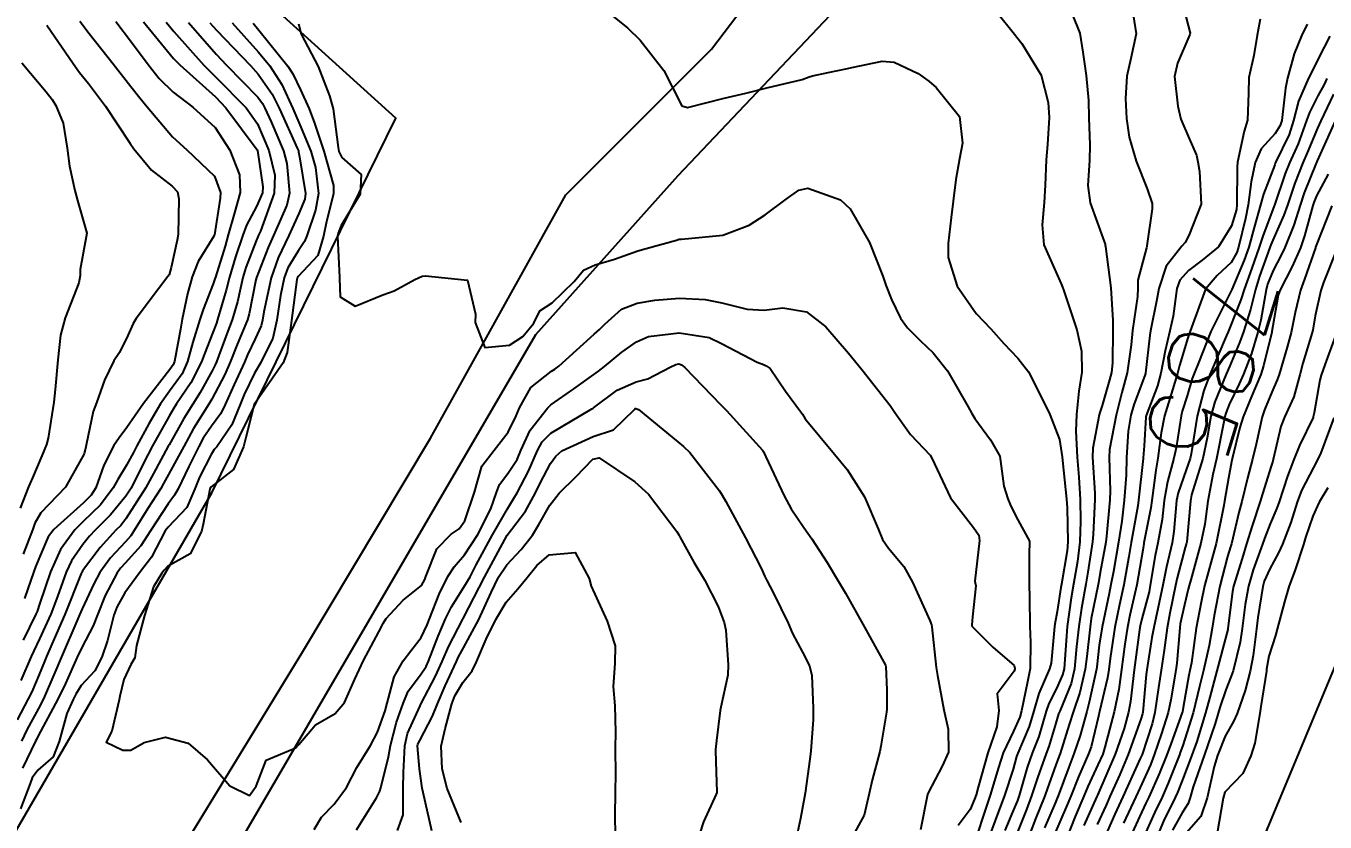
# Model space of a CAD drawing. Header units: metres. Extents: x 307586 to 320046, y 7427249 to 7434250.
# Drawn here: x 318904.8 to 318966.1, y 7429399.2 to 7429436.8 of the extents above; entities that cross this region are included whole.
import ezdxf
from ezdxf.enums import TextEntityAlignment as Align

# ---------------------------------------------------------------- set-up
doc = ezdxf.new("R2010")
doc.units = ezdxf.units.M
doc.header["$MEASUREMENT"] = 0
for name, color, linetype in [('Cotas', 45, 'Continuous'), ('Curvas de Nivel 1m', 11, 'Continuous'), ('Curvas de Nivel 5m', 15, 'Continuous'), ('Divisa', 42, 'FENCELINE2'), ('Linha Férrea', 20, 'Continuous'), ('Vias Primárias', 230, 'Continuous')]:
    doc.layers.add(name, color=color, linetype=linetype)
doc.styles.add('Style-STANDARD', font='STANDARD.shx')
doc.linetypes.add('FENCELINE2', pattern='A,0.25,-0.1,[132,ltypeshp.shx,S=0.1,R=0,X=-0.1,Y=0],-0.1,1', length=1.45)

msp = doc.modelspace()

# ---------------------------------------------------------------- linework, layer by layer
at = {"layer": 'Curvas de Nivel 1m', "flags": 128}
for points, elevation in [([(318959.226, 7429438.386), (318959.728, 7429436.446), (318959.721, 7429436.381), (318959.132, 7429435.026), (318958.998, 7429434.388), (318959.144, 7429432.991), (318959.295, 7429432.384), (318959.733, 7429431.357), (318960.038, 7429430.688), (318960.095, 7429430.374), (318960.17, 7429429.919), (318960.252, 7429428.372), (318959.678, 7429426.895), (318959.493, 7429426.564), (318959.345, 7429426.383), (318958.601, 7429425.448), (318958.25, 7429424.394), (318958.165, 7429423.868), (318957.869, 7429422.398), (318957.835, 7429422.184), (318957.625, 7429420.4), (318957.619, 7429420.383), (318957.602, 7429420.33), (318957.077, 7429418.911), (318956.939, 7429418.41), (318956.815, 7429417.661), (318956.734, 7429416.412), (318956.708, 7429415.58), (318956.624, 7429414.413), (318956.509, 7429413.411), (318956.351, 7429412.417), (318956.109, 7429411.041), (318955.991, 7429410.422), (318955.905, 7429409.995), (318955.577, 7429408.428), (318955.444, 7429407.57), (318955.322, 7429406.544), (318955.307, 7429406.431), (318954.973, 7429404.87), (318954.857, 7429404.435), (318954.536, 7429403.294), (318954.251, 7429402.441), (318954.007, 7429401.814), (318953.503, 7429400.449), (318953.464, 7429400.346), (318953.358, 7429400.103), (318952.858, 7429398.937)], 788), ([(318931.804, 7429437.791), (318933.192, 7429436.696), (318933.784, 7429436.106), (318934.892, 7429434.679), (318935.746, 7429433.005), (318936.018, 7429432.938), (318937.75, 7429433.368), (318938.77, 7429433.613), (318939.755, 7429433.858), (318941.423, 7429434.258), (318941.761, 7429434.378), (318941.921, 7429434.429), (318942.655, 7429434.581), (318943.565, 7429434.773), (318943.767, 7429434.817), (318945.202, 7429435.125), (318945.771, 7429435.071), (318946.892, 7429434.533), (318947.405, 7429434.171), (318947.756, 7429433.878), (318948.848, 7429432.509), (318948.985, 7429431.253), (318948.847, 7429430.509), (318948.68, 7429429.539), (318948.543, 7429428.511), (318948.46, 7429427.737), (318948.311, 7429426.514), (318948.319, 7429425.857), (318948.741, 7429424.509), (318949.63, 7429423.211), (318949.984, 7429422.852), (318950.327, 7429422.489), (318950.938, 7429421.802), (318951.609, 7429421.102), (318952.107, 7429420.465), (318952.645, 7429419.402), (318953.11, 7429418.455), (318953.561, 7429417.271), (318953.699, 7429416.449), (318953.717, 7429416.282), (318953.902, 7429414.446), (318953.927, 7429414.038), (318953.96, 7429412.445), (318953.928, 7429412.017), (318953.663, 7429410.448), (318953.638, 7429410.291), (318953.463, 7429409.15), (318953.346, 7429408.56), (318953.326, 7429408.451), (318953.181, 7429406.707), (318953.103, 7429406.453), (318952.587, 7429405.287), (318952.352, 7429404.461), (318952.136, 7429403.722), (318951.596, 7429402.468), (318951.54, 7429402.31), (318951.375, 7429401.712), (318950.978, 7429400.476), (318950.53, 7429399.297), (318950.24, 7429398.486)], 792), ([(318950.673, 7429437.359), (318951.375, 7429436.476), (318951.785, 7429435.953), (318952.708, 7429434.461), (318953.036, 7429433.172), (318953.076, 7429432.457), (318952.994, 7429431.194), (318952.933, 7429430.458), (318952.896, 7429429.267), (318952.852, 7429428.458), (318952.751, 7429427.39), (318952.825, 7429426.458), (318953.645, 7429424.611), (318953.717, 7429424.449), (318953.758, 7429424.333), (318954.385, 7429422.442), (318954.61, 7429421.442), (318954.62, 7429420.44), (318954.477, 7429419.553), (318954.364, 7429418.442), (318954.346, 7429417.661), (318954.398, 7429416.442), (318954.483, 7429415.497), (318954.545, 7429414.44), (318954.555, 7429413.397), (318954.526, 7429412.44), (318954.422, 7429411.512), (318954.235, 7429410.442), (318954.125, 7429409.792), (318953.937, 7429408.445), (318953.892, 7429408.002), (318953.781, 7429406.447), (318953.715, 7429406.161), (318953.419, 7429405.52), (318953.058, 7429404.804), (318952.942, 7429404.455), (318952.589, 7429403.26), (318952.277, 7429402.461), (318952.042, 7429401.798), (318951.663, 7429400.467), (318951.586, 7429400.241), (318951.351, 7429399.683), (318950.99, 7429398.823)], 791), ([(318956.995, 7429437.602), (318957.186, 7429436.409), (318956.939, 7429435.249), (318956.747, 7429434.415), (318956.689, 7429433.352), (318956.724, 7429432.415), (318956.854, 7429431.533), (318957.185, 7429430.408), (318957.703, 7429429.1), (318957.937, 7429428.398), (318957.933, 7429428.155), (318957.696, 7429426.4), (318957.692, 7429426.38), (318957.672, 7429426.31), (318957.268, 7429424.786), (318957.262, 7429424.406), (318957.249, 7429424.015), (318957.012, 7429422.409), (318956.948, 7429421.742), (318956.762, 7429420.413), (318956.515, 7429419.49), (318956.236, 7429418.42), (318955.93, 7429416.798), (318955.907, 7429416.425), (318955.954, 7429414.848), (318955.938, 7429414.424), (318955.791, 7429412.711), (318955.75, 7429412.426), (318955.488, 7429410.985), (318955.405, 7429410.509), (318955.389, 7429410.431), (318955.068, 7429408.824), (318955.011, 7429408.434), (318954.85, 7429407.024), (318954.78, 7429406.437), (318954.532, 7429405.323), (318954.234, 7429404.442), (318954.027, 7429403.813), (318953.592, 7429402.448), (318953.534, 7429402.296), (318953.377, 7429401.867), (318953.006, 7429400.814), (318952.874, 7429400.455), (318952.439, 7429399.367), (318952.093, 7429398.462)], 789), ([(318911.419, 7429436.956), (318911.786, 7429436.519), (318913.191, 7429434.936), (318913.757, 7429434.372), (318915.194, 7429432.915), (318915.732, 7429432.16), (318916.269, 7429430.902), (318916.546, 7429429.742), (318916.509, 7429428.898), (318915.866, 7429427.098), (318915.779, 7429426.908), (318915.747, 7429426.834), (318915.669, 7429426.649), (318915.18, 7429425.385), (318915.039, 7429424.916), (318914.785, 7429423.765), (318914.535, 7429422.921), (318914.284, 7429422.252), (318913.79, 7429420.928), (318913.731, 7429420.789), (318913.589, 7429420.512), (318913.029, 7429419.485), (318912.678, 7429418.939), (318912.248, 7429418.261), (318911.554, 7429417.021), (318911.515, 7429416.951), (318910.827, 7429415.667), (318910.436, 7429414.966), (318909.508, 7429413.519), (318909.271, 7429413.217), (318909.045, 7429412.985), (318908.309, 7429412.173), (318907.474, 7429411.068), (318907.447, 7429411.026), (318907.436, 7429411.001), (318907.413, 7429410.942), (318906.636, 7429409.012), (318906.028, 7429407.61), (318905.769, 7429407.025), (318905.67, 7429406.786), (318905.42, 7429406.184), (318905.077, 7429405.364), (318904.906, 7429405.035), (318904.388, 7429404.045)], 798), ([(318910.355, 7429436.972), (318911.767, 7429435.25), (318912.056, 7429434.947), (318913.748, 7429433.442), (318914.238, 7429432.925), (318915.713, 7429430.943), (318915.726, 7429430.91), (318915.976, 7429429.186), (318915.958, 7429428.906), (318915.686, 7429428.261), (318915.211, 7429427.382), (318915.037, 7429426.916), (318914.692, 7429425.885), (318914.399, 7429424.922), (318914.242, 7429424.319), (318913.844, 7429422.928), (318913.787, 7429422.762), (318913.614, 7429422.322), (318913.228, 7429421.304), (318913.088, 7429420.935), (318912.585, 7429419.938), (318911.91, 7429418.947), (318911.776, 7429418.743), (318911.567, 7429418.373), (318910.78, 7429416.962), (318910.355, 7429416.154), (318909.76, 7429414.976), (318909.519, 7429414.597), (318908.788, 7429413.71), (318908.073, 7429412.994), (318907.796, 7429412.699), (318907.493, 7429412.319), (318906.948, 7429411.541), (318906.698, 7429411.012), (318906.296, 7429409.852), (318905.971, 7429409.022), (318905.441, 7429407.862), (318905.17, 7429407.298), (318905.051, 7429407.034), (318904.562, 7429405.893)], 799), ([(318912.473, 7429436.943), (318913.771, 7429435.446), (318914.26, 7429434.925), (318915.748, 7429433.418), (318915.967, 7429433.129), (318916.078, 7429432.905), (318916.375, 7429432.259), (318916.947, 7429430.891), (318917.113, 7429430.295), (318917.236, 7429428.887), (318917.118, 7429428.319), (318916.488, 7429426.898), (318916.234, 7429426.331), (318915.673, 7429424.91), (318915.642, 7429424.795), (318915.341, 7429423.198), (318915.253, 7429422.914), (318914.772, 7429421.751), (318914.441, 7429420.922), (318914.178, 7429420.333), (318913.575, 7429419.174), (318913.485, 7429419.019), (318913.434, 7429418.931), (318912.713, 7429417.787), (318912.246, 7429416.943), (318912.007, 7429416.484), (318911.533, 7429415.621), (318911.294, 7429415.185), (318911.164, 7429414.955), (318910.555, 7429414.007), (318909.91, 7429412.974), (318909.748, 7429412.727), (318909.495, 7429412.44), (318908.791, 7429411.679), (318908.291, 7429410.992), (318907.998, 7429410.464), (318907.456, 7429409.279), (318907.333, 7429409.002), (318907.254, 7429408.806), (318906.486, 7429407.014), (318906.17, 7429406.271), (318905.635, 7429405.027), (318905.398, 7429404.572), (318904.849, 7429403.575), (318904.598, 7429403.038)], 797), ([(318913.484, 7429436.933), (318913.788, 7429436.585), (318915.389, 7429434.914), (318915.759, 7429434.499), (318916.413, 7429433.563), (318916.75, 7429432.895), (318917.615, 7429430.981), (318917.655, 7429430.881), (318917.669, 7429430.837), (318917.71, 7429430.605), (318917.986, 7429428.877), (318917.955, 7429428.613), (318917.683, 7429427.931), (318917.209, 7429426.887), (318916.707, 7429425.844), (318916.365, 7429424.899), (318916.019, 7429423.296), (318915.964, 7429422.905), (318915.896, 7429422.628), (318915.61, 7429422.022), (318915.25, 7429421.261), (318915.107, 7429420.915), (318914.633, 7429419.869), (318914.203, 7429418.924), (318913.993, 7429418.501), (318913.563, 7429417.891), (318913.167, 7429417.324), (318912.96, 7429416.936), (318912.488, 7429415.991), (318911.982, 7429414.945), (318911.818, 7429414.649), (318911.516, 7429414.237), (318910.677, 7429412.962), (318910.219, 7429412.243), (318909.48, 7429411.427), (318909.262, 7429411.196), (318909.112, 7429410.984), (318908.547, 7429409.904), (318908.173, 7429408.993), (318907.973, 7429408.47), (318907.437, 7429407.454), (318907.211, 7429407.003), (318906.664, 7429405.762), (318906.312, 7429405.016), (318905.385, 7429403.28), (318905.298, 7429403.117), (318905.257, 7429403.031), (318904.641, 7429401.76)], 796), ([(318905.79, 7429436.821), (318907.024, 7429435.011), (318907.332, 7429434.579), (318907.753, 7429434.058), (318908.553, 7429432.992), (318909.717, 7429431.242), (318909.885, 7429430.977), (318910.718, 7429429.98), (318911.696, 7429429.224), (318911.955, 7429428.947), (318912.016, 7429428.621), (318911.98, 7429426.947), (318911.937, 7429426.679), (318911.649, 7429425.388), (318911.557, 7429425.038), (318911.502, 7429424.952), (318911.05, 7429424.372), (318910.005, 7429422.974), (318909.858, 7429422.738), (318909.611, 7429422.182), (318909.213, 7429421.37), (318908.952, 7429420.986), (318908.509, 7429420.066), (318908.128, 7429418.994), (318907.976, 7429418.588), (318907.642, 7429416.999), (318907.627, 7429416.924), (318907.547, 7429416.593), (318906.665, 7429415.013), (318905.511, 7429413.802), (318905.222, 7429413.317), (318905.12, 7429413.034), (318904.67, 7429411.853)], 802), ([(318907.348, 7429437.007), (318907.784, 7429436.429), (318908.922, 7429434.988), (318909.752, 7429433.918), (318910.169, 7429433.395), (318910.514, 7429432.968), (318911.722, 7429431.552), (318912.394, 7429430.943), (318913.701, 7429429.694), (318913.977, 7429428.927), (318913.967, 7429428.65), (318913.698, 7429426.93), (318913.694, 7429426.908), (318913.672, 7429426.862), (318912.925, 7429425.666), (318912.641, 7429424.94), (318912.43, 7429424.147), (318912.177, 7429422.944), (318912.088, 7429422.473), (318911.811, 7429420.948), (318911.751, 7429420.789), (318911.589, 7429420.574), (318910.355, 7429418.968), (318909.562, 7429417.84), (318909.196, 7429417.344), (318908.953, 7429416.986), (318908.471, 7429416.059), (318908.092, 7429414.994), (318907.879, 7429414.637), (318907.516, 7429414.285), (318906.114, 7429413.021), (318905.854, 7429412.668), (318905.485, 7429411.832), (318905.256, 7429411.253), (318905.169, 7429411.033), (318904.727, 7429409.771)], 801), ([(318915.523, 7429436.913), (318915.788, 7429436.588), (318917.159, 7429434.889), (318917.389, 7429434.516), (318917.752, 7429433.771), (318918.167, 7429432.876), (318918.41, 7429432.196), (318918.856, 7429430.869), (318919.311, 7429429.25), (318919.318, 7429428.864), (318918.989, 7429427.558), (318918.834, 7429426.868), (318918.579, 7429425.951), (318917.644, 7429424.952), (318917.611, 7429424.913), (318917.6, 7429424.881), (318917.586, 7429424.824), (318917.324, 7429422.884), (318917.119, 7429421.369), (318916.936, 7429420.89), (318915.573, 7429418.918), (318915.168, 7429417.302), (318915.059, 7429416.915), (318914.601, 7429415.855), (318913.524, 7429415.014), (318913.489, 7429414.965), (318913.478, 7429414.93), (318913.164, 7429413.276), (318913.077, 7429412.934), (318912.553, 7429411.873), (318911.478, 7429411.275), (318911.321, 7429411.106), (318911.221, 7429410.954), (318910.822, 7429410.316), (318910.4, 7429408.966), (318910.013, 7429407.546), (318909.943, 7429406.972), (318909.754, 7429406.649), (318909.417, 7429405.951), (318909.227, 7429405.16), (318909.197, 7429404.982), (318908.86, 7429403.513), (318908.591, 7429402.988), (318909.377, 7429402.615), (318909.746, 7429402.606), (318910.373, 7429402.965), (318911.386, 7429403.216), (318912.45, 7429402.939), (318913.371, 7429402.148), (318914.42, 7429400.919), (318915.349, 7429400.471), (318915.659, 7429400.905), (318916.136, 7429402.134), (318917.379, 7429402.649), (318917.533, 7429402.726), (318917.682, 7429402.877), (318918.458, 7429403.804), (318919.398, 7429404.335), (318919.827, 7429404.854), (318920.312, 7429405.955), (318920.732, 7429406.841), (318921.447, 7429408.2), (318921.665, 7429408.614), (318921.797, 7429408.827), (318922.595, 7429409.685), (318923.469, 7429410.377), (318923.62, 7429410.66), (318923.668, 7429410.808), (318924.193, 7429412.102), (318924.866, 7429412.796), (318925.243, 7429413.055), (318925.509, 7429413.426), (318925.963, 7429414.783), (318926.318, 7429416.002), (318926.893, 7429416.77), (318927.561, 7429417.607), (318927.937, 7429418.389), (318928.088, 7429418.755), (318928.619, 7429419.718), (318929.599, 7429420.488), (318929.757, 7429420.581), (318929.948, 7429420.735), (318931.618, 7429422.241), (318931.869, 7429422.459), (318932.122, 7429422.705), (318932.906, 7429423.421), (318933.633, 7429423.699), (318934.477, 7429423.839), (318935.636, 7429423.929), (318936.851, 7429423.868), (318937.634, 7429423.713), (318938.838, 7429423.421), (318939.63, 7429423.373), (318940.507, 7429423.482), (318941.63, 7429423.287), (318942.537, 7429422.581), (318943.611, 7429421.345), (318944.247, 7429420.564), (318945.578, 7429418.875), (318945.802, 7429418.547), (318946.533, 7429417.505), (318947.461, 7429416.521), (318947.551, 7429416.381), (318948.422, 7429414.511), (318949.509, 7429413.117), (318949.755, 7429412.746), (318949.799, 7429412.496), (318949.575, 7429410.59), (318949.584, 7429410.498), (318949.616, 7429410.363), (318949.459, 7429408.899), (318949.43, 7429408.523), (318949.433, 7429408.5), (318949.452, 7429408.451), (318950.42, 7429407.463), (318951.434, 7429406.597), (318951.459, 7429406.47), (318951.457, 7429406.446), (318951.431, 7429406.338), (318950.631, 7429405.266), (318950.711, 7429404.48), (318950.617, 7429403.704), (318950.184, 7429402.488), (318949.733, 7429400.861), (318949.634, 7429400.496), (318949.565, 7429400.292), (318949.353, 7429399.817), (318948.792, 7429399.055)], 794), ([(318917.657, 7429436.882), (318917.786, 7429436.395), (318918.596, 7429434.872), (318919.132, 7429433.484), (318919.293, 7429432.865), (318919.535, 7429431.043), (318919.572, 7429430.861), (318919.71, 7429430.567), (318920.624, 7429429.768), (318920.567, 7429428.847), (318919.678, 7429427.363), (318919.527, 7429427.009), (318919.505, 7429426.862), (318919.599, 7429424.905), (318919.602, 7429424.86), (318919.634, 7429424.004), (318920.343, 7429423.562), (318921.636, 7429424.097), (318922.175, 7429424.287), (318923.158, 7429424.815), (318923.49, 7429424.967), (318923.646, 7429424.988), (318925.643, 7429424.79), (318926.02, 7429423.177), (318926.005, 7429422.784), (318926.446, 7429421.612), (318927.613, 7429421.725), (318928.244, 7429422.126), (318928.767, 7429422.749), (318929.041, 7429423.334), (318929.633, 7429423.718), (318930.665, 7429424.725), (318931.105, 7429425.265), (318931.655, 7429425.513), (318932.578, 7429425.782), (318933.665, 7429426.162), (318934.067, 7429426.285), (318935.495, 7429426.672), (318935.629, 7429426.715), (318935.673, 7429426.726), (318935.73, 7429426.726), (318937.676, 7429426.914), (318938.932, 7429427.376), (318939.685, 7429427.869), (318940.664, 7429428.605), (318941.262, 7429429.034), (318941.701, 7429429.134), (318943.238, 7429428.575), (318943.689, 7429428.15), (318944.607, 7429426.561), (318945.232, 7429424.972), (318945.379, 7429424.553), (318945.636, 7429423.871), (318946.069, 7429422.985), (318946.394, 7429422.538), (318947.017, 7429421.929), (318947.611, 7429421.364), (318948.279, 7429420.513), (318949.265, 7429418.816), (318949.434, 7429418.501), (318949.571, 7429418.26), (318950.316, 7429417.245), (318950.758, 7429416.482), (318950.941, 7429415.07), (318951.132, 7429414.476), (318951.247, 7429414.201), (318951.515, 7429413.643), (318952.151, 7429412.464), (318952.139, 7429411.821), (318952.141, 7429410.463), (318952.157, 7429409.779), (318952.168, 7429408.463), (318952.207, 7429407.7), (318952.176, 7429406.463), (318952.058, 7429405.829), (318951.782, 7429404.466), (318951.7, 7429404.167), (318951.393, 7429403.507), (318950.911, 7429402.477), (318950.688, 7429401.792), (318950.302, 7429400.486), (318950.057, 7429399.785), (318949.63, 7429398.496)], 793), ([(318963.033, 7429437.106), (318962.895, 7429436.339), (318962.735, 7429435.384), (318962.496, 7429434.343), (318962.488, 7429433.61), (318962.438, 7429432.343), (318962.274, 7429431.809), (318961.969, 7429430.348), (318961.957, 7429430.11), (318961.938, 7429428.348), (318961.912, 7429428.126), (318961.683, 7429427.344), (318961.064, 7429426.359), (318960.302, 7429425.732), (318959.656, 7429425.236), (318959.241, 7429424.793), (318959.103, 7429424.385), (318958.925, 7429423.092), (318958.779, 7429422.388), (318958.555, 7429421.449), (318958.352, 7429420.393), (318958.19, 7429419.799), (318957.662, 7429418.399), (318957.646, 7429418.326), (318957.559, 7429416.973), (318957.523, 7429416.4), (318957.521, 7429416.369), (318957.296, 7429414.403), (318957.26, 7429414.144), (318956.952, 7429412.408), (318956.839, 7429411.753), (318956.603, 7429410.413), (318956.398, 7429409.487), (318956.183, 7429408.419), (318955.956, 7429406.94), (318955.892, 7429406.423), (318955.826, 7429406.025), (318955.452, 7429404.429), (318955.401, 7429404.216), (318955.056, 7429402.763), (318954.94, 7429402.434), (318954.465, 7429401.346), (318954.099, 7429400.443), (318953.884, 7429399.913), (318953.336, 7429398.648)], 787), ([(318965.25, 7429436.864), (318964.98, 7429436.318), (318964.641, 7429435.465), (318964.323, 7429434.324), (318964.233, 7429433.851), (318964.053, 7429432.327), (318963.986, 7429432.082), (318963.737, 7429431.704), (318963.079, 7429430.986), (318962.804, 7429430.339), (318962.617, 7429429.433), (318962.466, 7429428.342), (318962.341, 7429427.689), (318962.011, 7429426.347), (318961.93, 7429426.087), (318961.662, 7429425.619), (318961.012, 7429425), (318960.452, 7429424.368), (318959.798, 7429422.55), (318959.738, 7429422.378), (318959.62, 7429422.063), (318959.23, 7429420.76), (318959.128, 7429420.385), (318958.769, 7429419.205), (318958.516, 7429418.391), (318958.368, 7429417.589), (318958.212, 7429416.393), (318958.113, 7429415.826), (318957.919, 7429414.396), (318957.87, 7429414.046), (318957.554, 7429412.399), (318957.546, 7429412.356), (318957.499, 7429412.046), (318957.214, 7429410.404), (318956.889, 7429408.981), (318956.771, 7429408.41), (318956.646, 7429407.613), (318956.493, 7429406.414), (318956.361, 7429405.473), (318956.145, 7429404.419), (318955.712, 7429402.751), (318955.605, 7429402.427), (318955.378, 7429401.914), (318954.908, 7429400.894), (318954.711, 7429400.437), (318954.301, 7429399.483), (318953.905, 7429398.441)], 786), ([(318904.605, 7429435.042), (318905.749, 7429433.679), (318906.031, 7429433.311), (318906.216, 7429433.023), (318906.55, 7429432.199), (318906.75, 7429431.014), (318906.851, 7429430.159), (318907.106, 7429429.009), (318907.228, 7429428.547), (318907.673, 7429427), (318907.36, 7429425.292), (318907.354, 7429425.004), (318907.293, 7429424.659), (318906.659, 7429423.014), (318906.434, 7429422.194), (318906.303, 7429421.019), (318906.187, 7429419.629), (318906.118, 7429419.022), (318905.855, 7429417.324), (318905.77, 7429417.027), (318905.545, 7429416.504), (318905.112, 7429415.452), (318904.928, 7429415.036), (318904.527, 7429414.026)], 803), ([(318966.188, 7429434.304), (318966.051, 7429434.023), (318965.761, 7429433.482), (318965.359, 7429432.702), (318965.221, 7429432.315), (318964.826, 7429431.225), (318964.413, 7429430.323), (318964.214, 7429429.826), (318963.709, 7429428.33), (318963.693, 7429428.29), (318963.156, 7429426.858), (318962.987, 7429426.337), (318962.646, 7429425.353), (318962.277, 7429424.344), (318962.12, 7429423.864), (318961.625, 7429422.576), (318961.524, 7429422.351), (318961.451, 7429422.182), (318960.675, 7429420.364), (318960.377, 7429419.583), (318960.062, 7429418.373), (318959.777, 7429416.599), (318959.729, 7429416.377), (318959.545, 7429415.832), (318959.161, 7429414.751), (318959.096, 7429414.384), (318958.97, 7429412.924), (318958.876, 7429412.386), (318958.616, 7429411.265), (318958.445, 7429410.39), (318958.278, 7429409.584), (318958.011, 7429408.394), (318957.925, 7429407.918), (318957.684, 7429406.397), (318957.654, 7429406.173), (318957.499, 7429404.399), (318957.482, 7429404.319), (318957.4, 7429404.072), (318956.813, 7429402.409), (318956.42, 7429401.461), (318955.948, 7429400.421), (318955.763, 7429400.017), (318955.343, 7429399.108)], 784), ([(318966.5, 7429433.561), (318965.897, 7429432.308), (318965.739, 7429431.954), (318965.253, 7429430.79), (318965.048, 7429430.317), (318964.668, 7429429.361), (318964.326, 7429428.324), (318964.16, 7429427.853), (318963.678, 7429426.79), (318963.545, 7429426.46), (318963.498, 7429426.332), (318963.01, 7429424.979), (318962.809, 7429424.338), (318962.576, 7429423.398), (318962.252, 7429422.344), (318962.083, 7429421.88), (318961.607, 7429420.749), (318961.428, 7429420.353), (318960.903, 7429419.04), (318960.711, 7429418.363), (318960.541, 7429417.344), (318960.327, 7429416.368), (318959.803, 7429414.652), (318959.742, 7429414.377), (318959.571, 7429412.446), (318959.557, 7429412.379), (318959.501, 7429412.17), (318959.124, 7429410.746), (318959.043, 7429410.384), (318958.77, 7429409.08), (318958.641, 7429408.388), (318958.505, 7429407.326), (318958.367, 7429406.391), (318958.243, 7429405.569), (318958.071, 7429404.393), (318957.935, 7429403.858), (318957.461, 7429402.399), (318957.438, 7429402.344), (318957.381, 7429402.212), (318956.555, 7429400.412), (318956.178, 7429399.59), (318955.657, 7429398.417)], 783), ([(318966.571, 7429432.298), (318965.724, 7429430.421), (318965.688, 7429430.345), (318965.676, 7429430.31), (318965.118, 7429428.9), (318964.929, 7429428.318), (318964.627, 7429427.377), (318964.197, 7429426.325), (318964.022, 7429425.972), (318963.657, 7429425.239), (318963.383, 7429424.597), (318963.313, 7429424.333), (318963.062, 7429422.902), (318962.933, 7429422.337), (318962.622, 7429421.331), (318962.248, 7429420.344), (318962.046, 7429419.895), (318961.581, 7429418.912), (318961.41, 7429418.518), (318961.364, 7429418.353), (318961.318, 7429418.102), (318960.973, 7429416.359), (318960.803, 7429415.622), (318960.566, 7429414.364), (318960.424, 7429413.278), (318960.239, 7429412.369), (318959.757, 7429410.648), (318959.687, 7429410.377), (318959.646, 7429410.212), (318959.469, 7429409.463), (318959.268, 7429408.569), (318959.24, 7429408.382), (318959.097, 7429406.722), (318959.054, 7429406.384), (318958.813, 7429404.985), (318958.689, 7429404.387), (318958.385, 7429403.398), (318958.038, 7429402.393), (318957.855, 7429401.918), (318957.367, 7429400.841), (318957.165, 7429400.403), (318956.592, 7429399.163)], 782), ([(318966.237, 7429429.78), (318965.7, 7429428.76), (318965.561, 7429428.446), (318965.516, 7429428.312), (318965.124, 7429426.87), (318964.935, 7429426.317), (318964.553, 7429425.427), (318963.973, 7429424.327), (318963.883, 7429424.085), (318963.626, 7429422.63), (318963.584, 7429422.369), (318963.581, 7429422.33), (318963.193, 7429420.749), (318963.06, 7429420.335), (318962.629, 7429419.298), (318962.239, 7429418.343), (318962.083, 7429417.83), (318961.712, 7429416.348), (318961.685, 7429416.214), (318961.539, 7429415.447), (318961.358, 7429414.352), (318961.326, 7429414.158), (318960.952, 7429412.358), (318960.76, 7429411.625), (318960.417, 7429410.366), (318960.245, 7429409.595), (318960.015, 7429408.372), (318959.789, 7429406.727), (318959.721, 7429406.376), (318959.665, 7429406.141), (318959.407, 7429404.622), (318959.369, 7429404.415), (318959.362, 7429404.38), (318958.83, 7429402.944), (318958.63, 7429402.388), (318958.274, 7429401.491), (318957.783, 7429400.396), (318957.646, 7429400.109), (318957.349, 7429399.467), (318957.009, 7429398.734)], 781), ([(318966.674, 7429426.295), (318966.027, 7429424.682), (318965.895, 7429424.306), (318965.631, 7429423.106), (318965.514, 7429422.421), (318965.489, 7429422.311), (318965.053, 7429420.871), (318964.912, 7429420.317), (318964.628, 7429419.278), (318964.188, 7429418.324), (318964.01, 7429417.884), (318963.652, 7429416.329), (318963.63, 7429416.251), (318963.548, 7429416.007), (318963.152, 7429414.71), (318963.031, 7429414.335), (318962.653, 7429413.198), (318962.395, 7429412.341), (318962.183, 7429411.656), (318961.777, 7429410.347), (318961.727, 7429410.1), (318961.517, 7429408.349), (318961.505, 7429408.297), (318961.45, 7429408.066), (318960.999, 7429406.357), (318960.662, 7429405.113), (318960.457, 7429404.364), (318960.043, 7429403.023), (318959.811, 7429402.374), (318959.371, 7429401.212), (318959.134, 7429400.614), (318959.027, 7429400.383), (318958.481, 7429399.254), (318958.107, 7429398.392)], 779), ([(318966.638, 7429422.295), (318966.088, 7429420.783), (318965.908, 7429420.305), (318965.846, 7429420.06), (318965.576, 7429418.528), (318965.544, 7429418.34), (318965.53, 7429418.31), (318964.89, 7429416.986), (318964.631, 7429416.319), (318964.331, 7429415.533), (318963.93, 7429414.326), (318963.823, 7429414.024), (318963.513, 7429413.294), (318963.238, 7429412.6), (318963.143, 7429412.334), (318962.711, 7429411.118), (318962.483, 7429410.34), (318962.33, 7429409.481), (318962.192, 7429408.343), (318962.085, 7429407.706), (318961.755, 7429406.347), (318961.674, 7429406.103), (318961.42, 7429405.463), (318961.134, 7429404.627), (318961.058, 7429404.355), (318960.91, 7429403.869), (318960.401, 7429402.365), (318959.873, 7429400.878), (318959.736, 7429400.374), (318959.64, 7429400.094), (318959.352, 7429399.648), (318958.892, 7429398.832)], 778), ([(318920.402, 7429398.844), (318921.348, 7429400.357), (318921.501, 7429400.678), (318921.543, 7429400.828), (318921.909, 7429402.29), (318922.007, 7429402.824), (318922.291, 7429403.924), (318922.597, 7429404.818), (318922.84, 7429405.387), (318923.423, 7429406.164), (318923.681, 7429406.556), (318923.79, 7429406.806), (318924.255, 7429407.992), (318924.6, 7429408.799), (318924.881, 7429409.373), (318925.468, 7429410.306), (318925.754, 7429410.786), (318926.052, 7429411.352), (318926.813, 7429412.77), (318927.515, 7429414.002), (318927.81, 7429414.468), (318927.98, 7429414.755), (318928.51, 7429415.779), (318928.946, 7429416.746), (318929.151, 7429417.15), (318929.561, 7429417.565), (318931.5, 7429418.711), (318931.546, 7429418.738), (318931.574, 7429418.76), (318932.693, 7429419.592), (318933.592, 7429419.995), (318934.149, 7429420.13), (318935.194, 7429420.674), (318935.469, 7429420.807), (318935.605, 7429420.832), (318935.735, 7429420.798), (318935.889, 7429420.666), (318937.577, 7429418.918), (318937.857, 7429418.637), (318939.554, 7429416.768), (318939.611, 7429416.677), (318939.636, 7429416.619), (318939.715, 7429416.453), (318940.573, 7429414.604), (318940.91, 7429413.992), (318941.508, 7429413.113), (318941.884, 7429412.586), (318942.608, 7429411.463), (318943.144, 7429410.573), (318943.475, 7429410.014), (318944.288, 7429408.562), (318945.359, 7429406.625), (318945.378, 7429406.551), (318945.416, 7429405.45), (318945.416, 7429404.55), (318945.401, 7429404.398), (318945.139, 7429402.799), (318945.093, 7429402.553), (318944.732, 7429401.194), (318944.594, 7429400.558), (318944.356, 7429399.547), (318943.823, 7429398.563)], 796), ([(318922.326, 7429398.82), (318922.595, 7429399.563), (318922.605, 7429400.817), (318922.621, 7429401.561), (318922.679, 7429402.817), (318922.805, 7429403.4), (318923.402, 7429404.7), (318923.436, 7429404.777), (318923.454, 7429404.809), (318924.124, 7429406.102), (318924.442, 7429406.8), (318924.746, 7429407.491), (318925.422, 7429408.79), (318925.431, 7429408.813), (318925.454, 7429408.848), (318926.44, 7429410.776), (318927.503, 7429412.76), (318928.373, 7429413.893), (318928.842, 7429414.747), (318929.063, 7429415.212), (318929.544, 7429416.132), (318929.797, 7429416.489), (318930.081, 7429416.732), (318931.56, 7429417.408), (318932.532, 7429417.731), (318933.508, 7429418.691), (318933.539, 7429418.725), (318933.574, 7429418.736), (318933.698, 7429418.689), (318935.558, 7429417.159), (318935.83, 7429416.941), (318936.128, 7429416.661), (318937.526, 7429414.849), (318937.65, 7429414.639), (318937.818, 7429414.339), (318938.756, 7429412.627), (318939.489, 7429411.19), (318939.672, 7429410.804), (318939.763, 7429410.616), (318940.075, 7429410.01), (318940.759, 7429408.6), (318940.967, 7429408.116), (318941.439, 7429407.227), (318941.774, 7429406.587), (318941.884, 7429406.127), (318941.946, 7429404.585), (318941.949, 7429404.033), (318941.838, 7429402.585), (318941.78, 7429402.185), (318941.571, 7429400.588), (318941.542, 7429400.407), (318941.345, 7429399.39), (318941.202, 7429398.725)], 797), ([(318966.518, 7429418.296), (318965.894, 7429416.642), (318965.745, 7429416.307), (318965.548, 7429415.949), (318964.985, 7429414.861), (318964.789, 7429414.317), (318964.478, 7429413.355), (318964.086, 7429412.324), (318963.904, 7429411.921), (318963.491, 7429411.17), (318963.23, 7429410.588), (318963.161, 7429410.333), (318962.93, 7429408.866), (318962.864, 7429408.336), (318962.698, 7429407.08), (318962.562, 7429406.339), (318962.33, 7429405.43), (318961.948, 7429404.345), (318961.778, 7429403.968), (318961.392, 7429403.262), (318961.019, 7429402.355), (318960.858, 7429401.838), (318960.532, 7429400.362), (318960.23, 7429399.487), (318959.334, 7429398.453)], 777), ([(318923.951, 7429398.804), (318923.55, 7429400.608), (318923.502, 7429400.809), (318923.367, 7429401.725), (318923.284, 7429402.811), (318923.299, 7429402.895), (318923.386, 7429403.069), (318923.984, 7429404.217), (318924.214, 7429404.802), (318924.576, 7429405.638), (318925.115, 7429406.793), (318925.218, 7429407.009), (318925.439, 7429407.433), (318926.163, 7429408.779), (318926.748, 7429410.047), (318927.098, 7429410.766), (318927.489, 7429411.349), (318928.174, 7429412.075), (318928.702, 7429412.748), (318929.002, 7429413.251), (318929.517, 7429414.172), (318929.967, 7429414.733), (318930.754, 7429415.502), (318931.547, 7429416.341), (318931.854, 7429416.402), (318933.532, 7429415.27), (318934.175, 7429414.683), (318935.505, 7429412.919), (318935.601, 7429412.766), (318935.654, 7429412.668), (318936.311, 7429411.478), (318936.819, 7429410.65), (318937.464, 7429409.383), (318937.741, 7429408.637), (318937.82, 7429408.265), (318937.938, 7429406.635), (318937.911, 7429406.15), (318937.587, 7429404.638), (318937.557, 7429404.482), (318937.387, 7429403.07), (318937.337, 7429402.641), (318937.333, 7429402.591), (318937.372, 7429401.576), (318937.404, 7429400.64), (318937.395, 7429400.607), (318937.361, 7429400.528), (318936.768, 7429399.223), (318936.579, 7429398.651)], 798), ([(318966.223, 7429414.989), (318965.819, 7429414.306), (318965.516, 7429413.646), (318965.173, 7429412.646), (318965.077, 7429412.314), (318964.688, 7429411.121), (318964.391, 7429410.321), (318964.181, 7429409.614), (318963.845, 7429408.326), (318963.757, 7429408.02), (318963.44, 7429407.052), (318963.341, 7429406.424), (318963.327, 7429406.331), (318963.069, 7429404.672), (318963.02, 7429404.334), (318962.782, 7429402.943), (318962.601, 7429402.338), (318962.212, 7429401.505), (318961.366, 7429400.626), (318961.286, 7429400.351), (318961.005, 7429398.688)], 776), ([(318925.337, 7429399.192), (318924.679, 7429400.797), (318924.439, 7429401.728), (318924.398, 7429402.8), (318924.58, 7429403.609), (318924.894, 7429404.795), (318925.032, 7429405.17), (318925.418, 7429405.808), (318925.851, 7429406.36), (318926.057, 7429406.781), (318926.513, 7429407.843), (318926.972, 7429408.767), (318927.465, 7429409.591), (318928.012, 7429410.218), (318928.443, 7429410.75), (318928.913, 7429411.322), (318929.494, 7429411.833), (318930.711, 7429411.938), (318931.37, 7429410.712), (318931.478, 7429410.349), (318932.233, 7429408.702), (318932.602, 7429407.538), (318932.584, 7429406.698), (318932.505, 7429405.611), (318932.591, 7429404.698), (318932.622, 7429403.466), (318932.607, 7429402.698), (318932.618, 7429401.45), (318932.601, 7429400.698), (318932.589, 7429399.452), (318932.607, 7429398.697)], 799)]:
    msp.add_lwpolyline(points, dxfattribs=dict(at, elevation=elevation))
at = {"layer": 'Curvas de Nivel 5m', "flags": 128}
for points, elevation in [([(318953.811, 7429438.243), (318954.527, 7429436.443), (318954.671, 7429435.549), (318954.831, 7429434.439), (318954.929, 7429433.261), (318954.95, 7429432.438), (318955.003, 7429431.164), (318954.979, 7429430.437), (318954.897, 7429429.246), (318955.011, 7429428.437), (318955.675, 7429426.603), (318955.727, 7429426.483), (318955.729, 7429426.429), (318955.731, 7429426.371), (318955.989, 7429424.425), (318956.083, 7429422.879), (318956.078, 7429422.423), (318956.07, 7429420.885), (318956.02, 7429420.424), (318955.934, 7429420.089), (318955.58, 7429418.869), (318955.471, 7429418.535), (318955.442, 7429418.431), (318955.134, 7429416.858), (318955.119, 7429416.434), (318955.233, 7429414.728), (318955.234, 7429414.433), (318955.159, 7429412.781), (318955.128, 7429412.434), (318954.912, 7429411.012), (318954.809, 7429410.437), (318954.601, 7429409.304), (318954.474, 7429408.44), (318954.377, 7429407.507), (318954.273, 7429406.442), (318954.114, 7429405.752), (318953.576, 7429404.448), (318953.527, 7429404.323), (318953.397, 7429403.886), (318953.059, 7429402.781), (318952.94, 7429402.454), (318952.531, 7429401.299), (318952.254, 7429400.461), (318952.013, 7429399.803), (318951.482, 7429398.469)], 790), ([(318914.538, 7429436.923), (318915.772, 7429435.548), (318916.313, 7429434.902), (318916.879, 7429434.018), (318917.401, 7429432.885), (318917.731, 7429432.117), (318918.25, 7429430.875), (318918.469, 7429430.109), (318918.6, 7429428.871), (318918.462, 7429428.095), (318918.052, 7429426.876), (318917.94, 7429426.607), (318917.663, 7429426.192), (318917.163, 7429425.374), (318916.984, 7429424.89), (318916.807, 7429424.065), (318916.645, 7429422.895), (318916.457, 7429422.05), (318915.884, 7429420.906), (318915.588, 7429420.399), (318915.097, 7429419.395), (318914.916, 7429418.917), (318914.521, 7429417.963), (318913.804, 7429416.927), (318913.69, 7429416.789), (318913.547, 7429416.559), (318912.984, 7429415.483), (318912.778, 7429414.937), (318912.399, 7429414.057), (318911.505, 7429413.129), (318911.374, 7429412.952), (318910.724, 7429411.722), (318910.164, 7429410.97), (318909.463, 7429410.037), (318909.083, 7429409.358), (318908.952, 7429408.985), (318908.65, 7429407.779), (318908.38, 7429406.991), (318908.058, 7429406.359), (318907.413, 7429405.668), (318907.154, 7429405.256), (318907.035, 7429405.006), (318906.729, 7429404.342), (318906.362, 7429403.015), (318906.09, 7429402.301), (318905.363, 7429401.67), (318905.089, 7429401.301), (318904.993, 7429401.034), (318904.541, 7429399.838)], 795), ([(318909.035, 7429436.988), (318909.779, 7429436.023), (318910.566, 7429434.968), (318911.094, 7429434.297), (318911.75, 7429433.649), (318912.673, 7429432.941), (318913.729, 7429431.984), (318914.424, 7429430.923), (318914.872, 7429429.748), (318914.917, 7429428.918), (318914.638, 7429427.966), (318914.342, 7429426.923), (318914.198, 7429426.391), (318913.74, 7429424.929), (318913.717, 7429424.855), (318913.64, 7429424.62), (318913.164, 7429423.399), (318913.01, 7429422.936), (318912.679, 7429421.867), (318912.424, 7429420.942), (318912.165, 7429420.366), (318911.579, 7429419.556), (318911.148, 7429418.956), (318910.6, 7429418.001), (318910.039, 7429416.973), (318909.873, 7429416.65), (318909.539, 7429416.056), (318909.131, 7429415.382), (318908.915, 7429414.986), (318908.321, 7429414.186), (318907.507, 7429413.391), (318907.112, 7429413.006), (318906.43, 7429412.074), (318905.959, 7429411.023), (318905.458, 7429409.548), (318905.329, 7429409.156), (318905.273, 7429409.032), (318904.671, 7429407.807)], 800), ([(318966.322, 7429436.302), (318965.782, 7429435.253), (318965.476, 7429434.613), (318965.322, 7429434.314), (318964.842, 7429433.229), (318964.611, 7429432.321), (318964.401, 7429431.659), (318963.764, 7429430.33), (318963.751, 7429430.301), (318963.721, 7429430.223), (318963.19, 7429428.846), (318963.051, 7429428.336), (318962.756, 7429427.266), (318962.494, 7429426.342), (318962.285, 7429425.723), (318961.695, 7429424.349), (318961.683, 7429424.309), (318961.642, 7429424.218), (318960.713, 7429422.364), (318960.122, 7429420.886), (318959.92, 7429420.375), (318959.834, 7429420.142), (318959.587, 7429419.327), (318959.36, 7429418.599), (318959.303, 7429418.383), (318959.071, 7429416.872), (318958.969, 7429416.386), (318958.656, 7429415.269), (318958.508, 7429414.39), (318958.411, 7429413.494), (318958.209, 7429412.393), (318958.089, 7429411.802), (318957.853, 7429410.396), (318957.791, 7429410.084), (318957.459, 7429408.804), (318957.375, 7429408.481), (318957.359, 7429408.401), (318957.339, 7429408.289), (318957.092, 7429406.405), (318956.92, 7429404.898), (318956.83, 7429404.409), (318956.618, 7429403.634), (318956.187, 7429402.418), (318955.364, 7429400.491), (318955.346, 7429400.447), (318955.336, 7429400.43), (318954.716, 7429399.056)], 785), ([(318966.419, 7429428.299), (318965.674, 7429426.416), (318965.646, 7429426.338), (318965.641, 7429426.31), (318965.129, 7429424.837), (318964.946, 7429424.317), (318964.693, 7429423.259), (318964.503, 7429422.321), (318964.312, 7429421.627), (318963.932, 7429420.327), (318963.844, 7429420.082), (318963.591, 7429419.509), (318963.237, 7429418.675), (318963.123, 7429418.334), (318962.851, 7429417.046), (318962.674, 7429416.339), (318962.436, 7429415.444), (318962.164, 7429414.344), (318962.034, 7429413.828), (318961.684, 7429412.348), (318961.642, 7429412.208), (318961.497, 7429411.745), (318961.131, 7429410.355), (318960.864, 7429408.957), (318960.768, 7429408.36), (318960.625, 7429407.543), (318960.358, 7429406.366), (318960.171, 7429405.619), (318959.869, 7429404.373), (318959.387, 7429402.831), (318959.269, 7429402.496), (318959.224, 7429402.382), (318958.702, 7429401.054), (318958.405, 7429400.39), (318958.065, 7429399.68), (318957.479, 7429398.399)], 780), ([(318918.399, 7429398.869), (318918.753, 7429399.452), (318919.345, 7429400.06), (318919.925, 7429400.851), (318920.415, 7429401.796), (318921.063, 7429402.835), (318921.389, 7429403.461), (318921.756, 7429404.469), (318921.844, 7429404.826), (318922.182, 7429406.062), (318922.597, 7429406.818), (318922.959, 7429407.293), (318923.444, 7429407.927), (318923.739, 7429408.518), (318923.845, 7429408.806), (318924.295, 7429409.971), (318924.71, 7429410.798), (318925.011, 7429411.264), (318925.488, 7429411.819), (318926.119, 7429412.781), (318926.733, 7429413.99), (318927.005, 7429414.768), (318927.144, 7429415.151), (318927.537, 7429415.667), (318927.972, 7429416.331), (318928.152, 7429416.754), (318928.6, 7429417.712), (318929.408, 7429418.742), (318929.485, 7429418.83), (318929.575, 7429418.909), (318930.65, 7429419.661), (318931.597, 7429420.338), (318931.816, 7429420.492), (318932.1, 7429420.705), (318932.923, 7429421.384), (318933.615, 7429421.881), (318934.181, 7429422.121), (318935.619, 7429422.308), (318937.042, 7429422.074), (318937.615, 7429421.802), (318939.309, 7429420.92), (318939.605, 7429420.805), (318939.735, 7429420.749), (318939.914, 7429420.615), (318940.647, 7429419.544), (318941.342, 7429418.593), (318941.435, 7429418.456), (318941.569, 7429418.247), (318942.952, 7429416.576), (318943.542, 7429415.848), (318944.373, 7429414.561), (318945.009, 7429413.054), (318945.224, 7429412.553), (318945.499, 7429412.148), (318946.223, 7429411.272), (318946.636, 7429410.533), (318947.456, 7429408.728), (318947.527, 7429408.519), (318947.547, 7429408.424), (318947.755, 7429406.517), (318947.816, 7429406.127), (318948.105, 7429404.513), (318948.308, 7429403.597), (318948.331, 7429402.511), (318948.035, 7429401.855), (318947.364, 7429400.592), (318947.34, 7429400.52), (318947.011, 7429398.852)], 795)]:
    msp.add_lwpolyline(points, dxfattribs=dict(at, elevation=elevation))
at = {"layer": 'Divisa'}
msp.add_lwpolyline([(318926.876, 7429105.091), (318901.888, 7429172.627), (318894.486, 7429190.613), (318893.456, 7429193.7), (318890.216, 7429206.771), (318887.152, 7429228.228), (318878.762, 7429287.256), (318876.709, 7429306.439), (318878.673, 7429330.428), (318885.408, 7429347.59), (318896.616, 7429366.962), (318928.866, 7429422.228), (318935.572, 7429429.73), (318944.183, 7429438.816), (318946.476, 7429442.233), (318950.136, 7429465.862), (318958.792, 7429490.316), (318965.213, 7429510.769), (318967.424, 7429517.229)], dxfattribs=at)
at = {"layer": 'Linha Férrea'}
msp.add_lwpolyline([(318967.159, 7429408.005), (318962.563, 7429396.974), (318957.925, 7429386.071), (318953.833, 7429374.914), (318948.655, 7429360.129), (318944.437, 7429346.552), (318940.845, 7429333.308), (318937.922, 7429320.692), (318935.376, 7429307.161), (318933.495, 7429295.587), (318932.2, 7429284.142), (318931.072, 7429271.946)], dxfattribs=at)
at = {"layer": 'Vias Primárias'}
msp.add_lwpolyline([(318878.356, 7429276.242), (318875.682, 7429293.381), (318874.479, 7429306.711), (318874.752, 7429320.743), (318875.788, 7429329.547), (318878.843, 7429338.321), (318882.009, 7429347.341), (318886.486, 7429355.749), (318891.998, 7429365.795), (318898.44, 7429375.894), (318905.263, 7429386.814), (318910.778, 7429395.662), (318917.821, 7429407.179), (318923.882, 7429417.336), (318930.27, 7429428.806), (318937.15, 7429435.692), (318941.078, 7429440.868)], dxfattribs=at)
msp.add_lwpolyline([(318878.356, 7429276.242), (318875.682, 7429293.381), (318874.479, 7429306.711), (318874.752, 7429320.743), (318875.788, 7429329.547), (318878.843, 7429338.321), (318882.009, 7429347.341), (318886.486, 7429355.749), (318891.998, 7429365.795), (318898.44, 7429375.894), (318905.263, 7429386.814), (318910.778, 7429395.662), (318917.821, 7429407.179), (318923.882, 7429417.336), (318930.27, 7429428.806), (318937.15, 7429435.692), (318941.078, 7429440.868)], dxfattribs=at)
at = {"layer": 'Vias Primárias', "elevation": 797.979}
msp.add_lwpolyline([(318870.502, 7429270.368), (318867.356, 7429295.447), (318866.267, 7429309.872), (318866.267, 7429329.072), (318872.797, 7429347.474), (318878.849, 7429358.507), (318887.795, 7429372.756), (318902.199, 7429395.15), (318913.571, 7429414.751), (318922.259, 7429432.431), (318915.767, 7429438.307)], dxfattribs=at)
msp.add_lwpolyline([(318870.502, 7429270.368), (318867.356, 7429295.447), (318866.267, 7429309.872), (318866.267, 7429329.072), (318872.797, 7429347.474), (318878.849, 7429358.507), (318887.795, 7429372.756), (318902.199, 7429395.15), (318913.571, 7429414.751), (318922.259, 7429432.431), (318915.767, 7429438.307)], dxfattribs=at)

# ---------------------------------------------------------------- texts
at = {"layer": 'Cotas', "style": 'Style-STANDARD'}
msp.add_text('785', height=4, rotation=252.76768, dxfattribs=at).set_placement((318960.721, 7429420.838, 785), align=Align.MIDDLE_CENTER)

doc.saveas('drawing.dxf')
